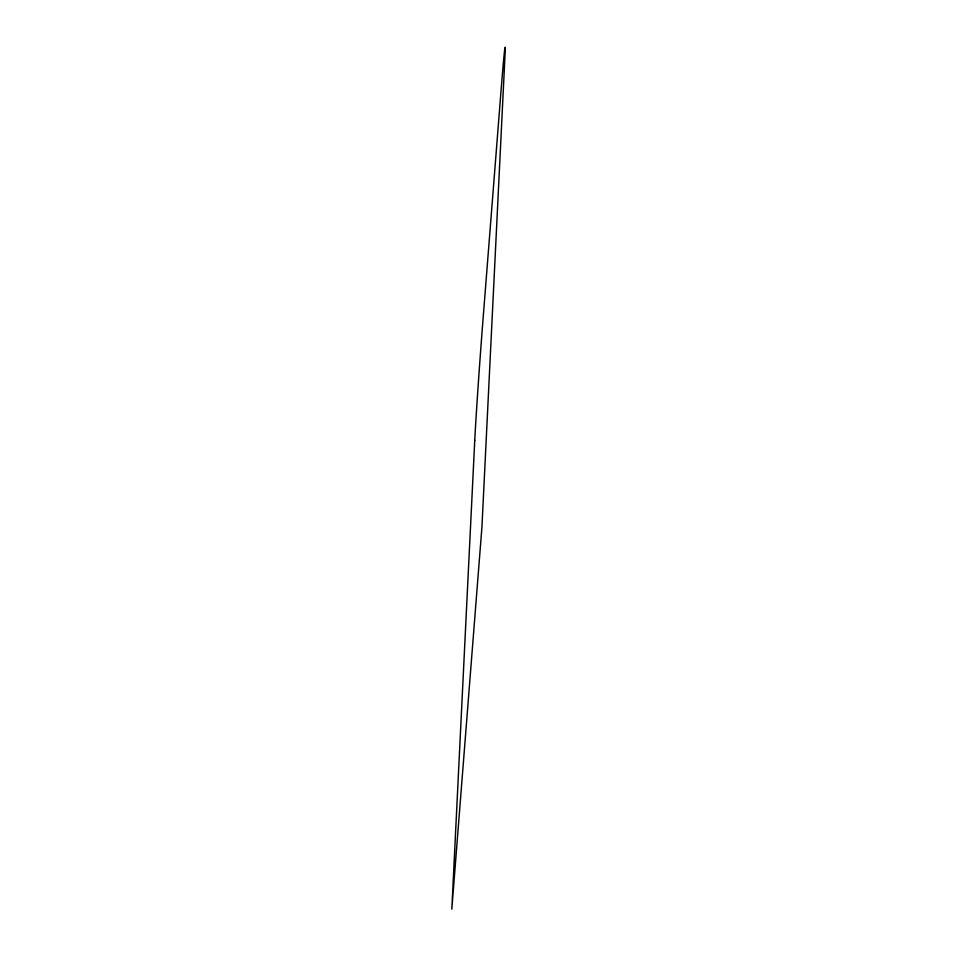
<?xml version="1.0" encoding="UTF-8"?>
<svg xmlns="http://www.w3.org/2000/svg" width="957" height="957" viewBox="0 0 957 957"><rect width="100%" height="100%" fill="white"/><g stroke="black" fill="none" stroke-linecap="round" stroke-linejoin="round"><path stroke-width="1.44" d="M474.744 440.495L451.824 909.15L481.921 527.307L504.841 58.664A89.396 1.113 -85.9 0 0 500.75 94.384L483.01 319.566A89.396 1.113 -85.9 0 0 474.744 440.495"/></g></svg>
